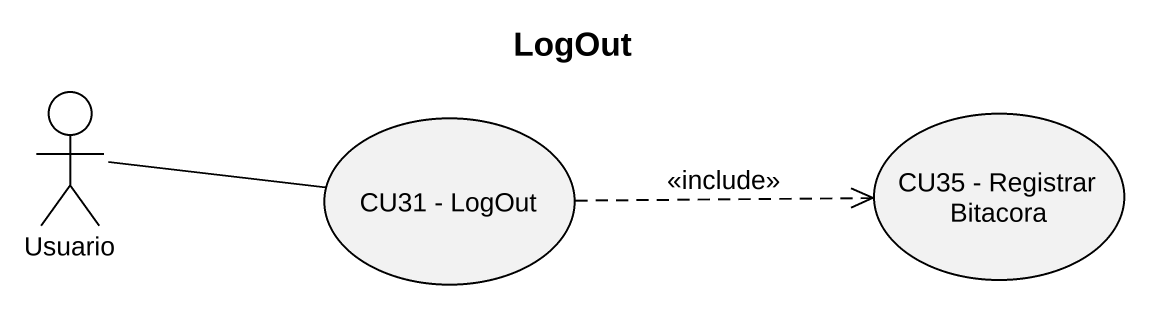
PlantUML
@startuml
title LogOut
actor Usuario
usecase "CU31 - LogOut" as CU31_LogOut
usecase "CU35 - Registrar Bitacora" as CU35_Registrar_Bitacora
Usuario -right- CU31_LogOut
CU31_LogOut .right.> CU35_Registrar_Bitacora : <<include>>
@enduml
